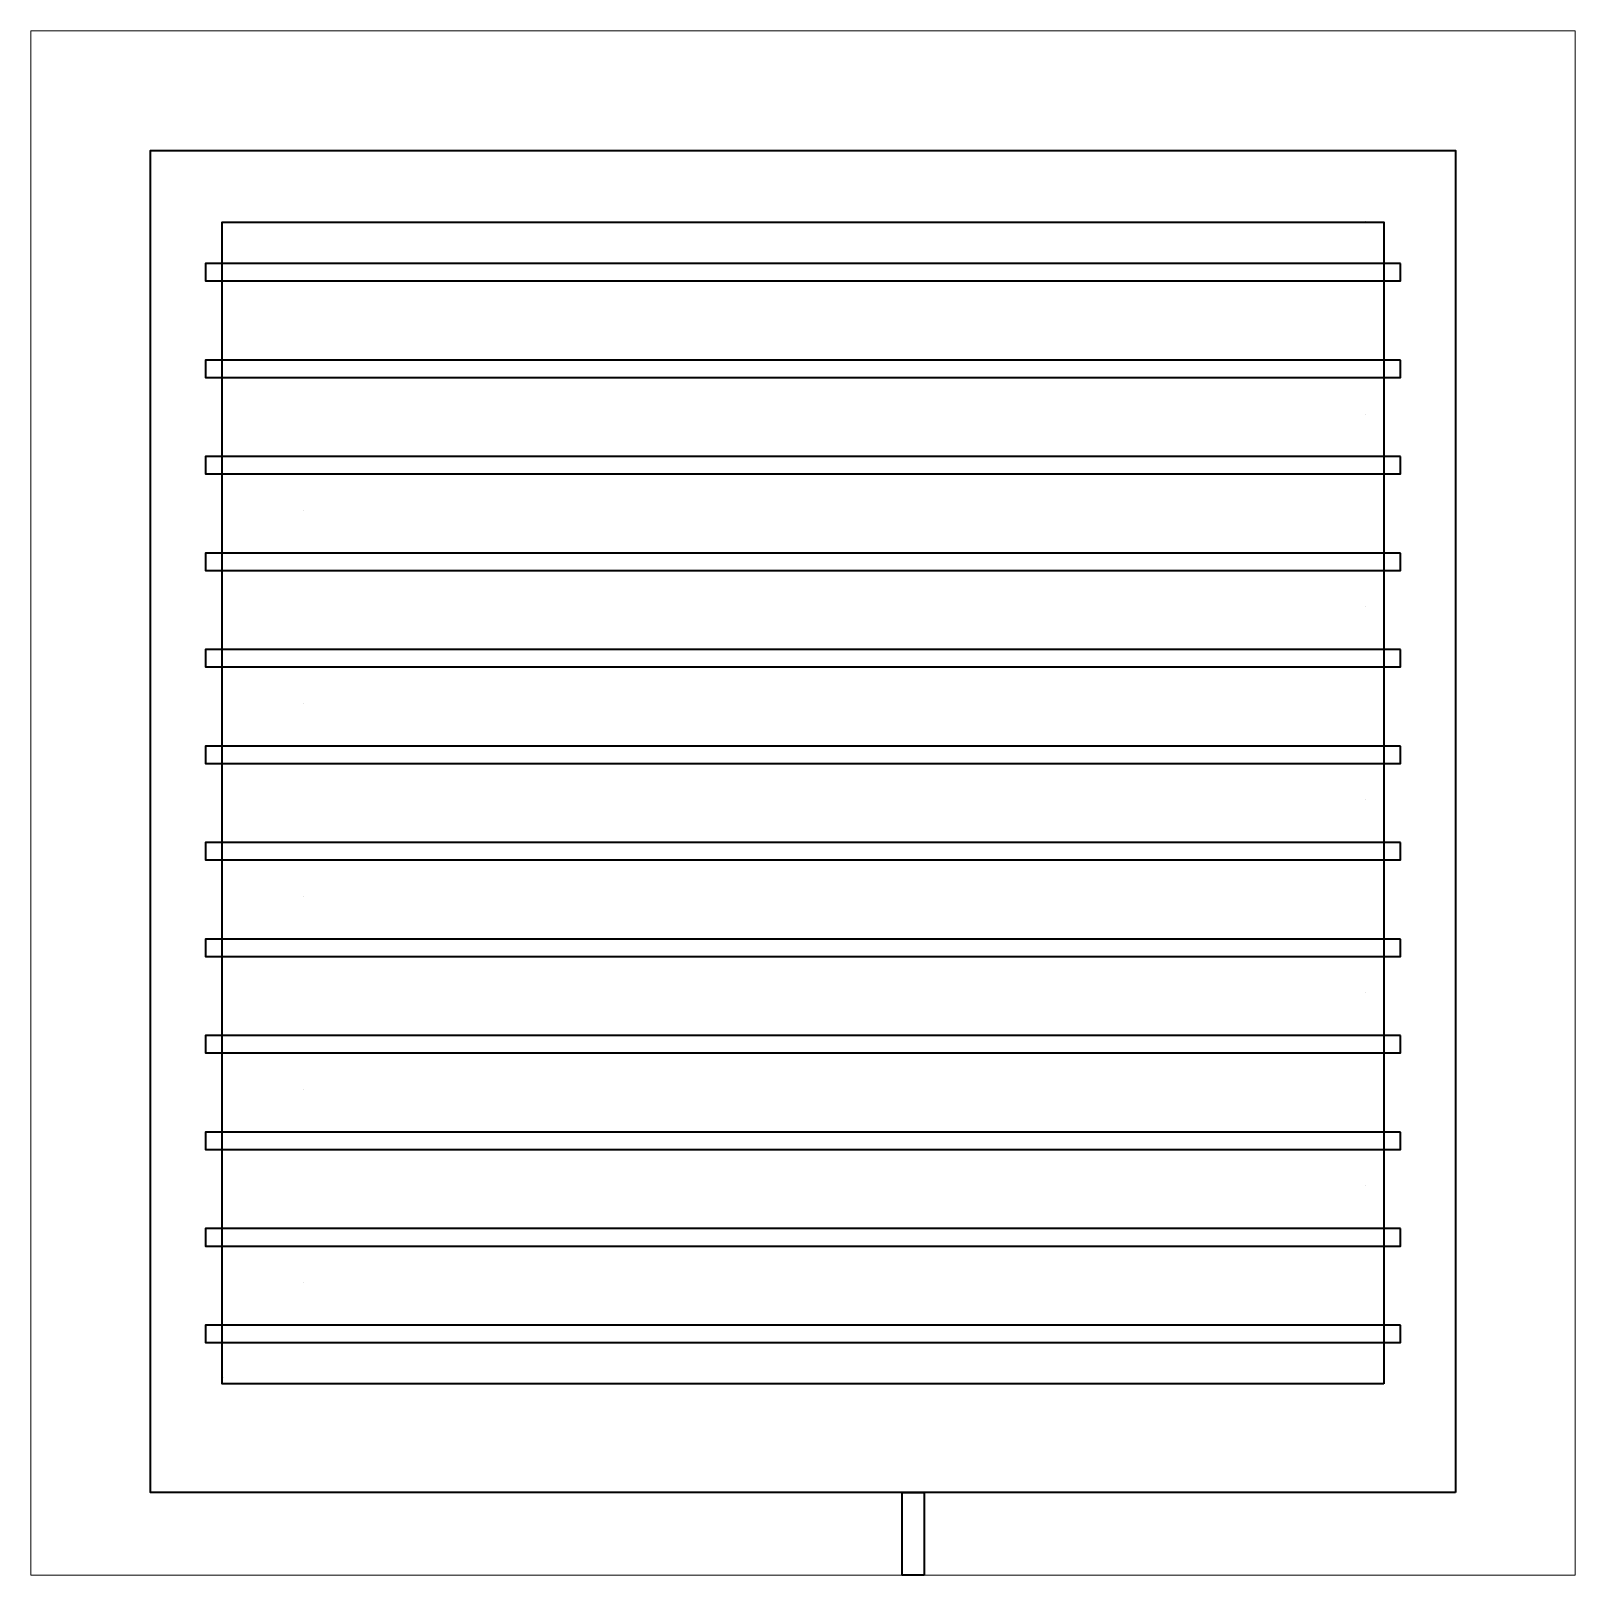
# Model space of a CAD drawing. Header units: inches. Extents: x 0 to 42, y 0 to 42.
import ezdxf

# ---------------------------------------------------------------- set-up
doc = ezdxf.new("R2010")
doc.units = ezdxf.units.IN
doc.header["$MEASUREMENT"] = 0
doc.layers.add('Layer 1', color=7, linetype='Continuous', lineweight=0)

msp = doc.modelspace()

# ---------------------------------------------------------------- linework, layer by layer
at = {"layer": 'Layer 1', "color": 18, "lineweight": 9, "true_color": 0x000000}
for p, q in [((36.29, 36.822), (36.29, 36.822)), ((36.29, 31.572), (36.29, 31.572)), ((7.415, 28.947), (7.415, 28.947)), ((36.29, 26.342), (36.29, 26.342)), ((7.415, 23.717), (7.415, 23.717)), ((36.29, 21.092), (36.29, 21.092)), ((7.415, 18.467), (7.415, 18.467)), ((36.29, 15.842), (36.29, 15.842)), ((7.415, 13.217), (7.415, 13.217)), ((36.29, 10.592), (36.29, 10.592)), ((7.415, 7.967), (7.415, 7.967))]:
    msp.add_line(p, q, dxfattribs=at)
at = {"layer": 'Layer 1', "color": 18, "lineweight": 0, "true_color": 0x000000}
msp.add_line((5.25, 5.362), (5.25, 5.362), dxfattribs=at)
at = {"layer": 'Layer 1', "color": 18, "lineweight": 9, "true_color": 0x000000}
msp.add_lwpolyline([(0, 42), (42, 42), (42, 0), (0, 0)], close=True, dxfattribs=at)
at = {"layer": 'Layer 1', "color": 18, "lineweight": 35, "true_color": 0x000000}
for points in [[(38.75, 2.25), (3.25, 2.25), (3.25, 38.75), (38.75, 38.75)], [(36.8, 5.2), (5.2, 5.2), (5.2, 36.8), (36.8, 36.8)], [(37.25, 35.673), (4.75, 35.673), (4.75, 35.202), (37.25, 35.202)], [(37.25, 33.048), (4.75, 33.048), (4.75, 32.577), (37.25, 32.577)], [(37.25, 30.424), (4.75, 30.424), (4.75, 29.951), (37.25, 29.951)], [(37.25, 27.799), (4.75, 27.799), (4.75, 27.326), (37.25, 27.326)], [(37.25, 25.174), (4.75, 25.174), (4.75, 24.701), (37.25, 24.701)], [(37.25, 22.549), (4.75, 22.549), (4.75, 22.076), (37.25, 22.076)], [(37.25, 19.924), (4.75, 19.924), (4.75, 19.451), (37.25, 19.451)], [(37.25, 17.299), (4.75, 17.299), (4.75, 16.826), (37.25, 16.826)], [(37.25, 14.674), (4.75, 14.674), (4.75, 14.201), (37.25, 14.201)], [(37.25, 12.049), (4.75, 12.049), (4.75, 11.576), (37.25, 11.576)], [(37.25, 9.424), (4.75, 9.424), (4.75, 8.951), (37.25, 8.951)], [(37.25, 6.799), (4.75, 6.799), (4.75, 6.326), (37.25, 6.326)], [(24.3, 0), (23.7, 0), (23.7, 2.25), (24.3, 2.25)]]:
    msp.add_lwpolyline(points, close=True, dxfattribs=at)
at = {"layer": 'Layer 1'}
msp.add_lwpolyline([(5.25, 5.362)], dxfattribs=at)

doc.saveas('drawing.dxf')
